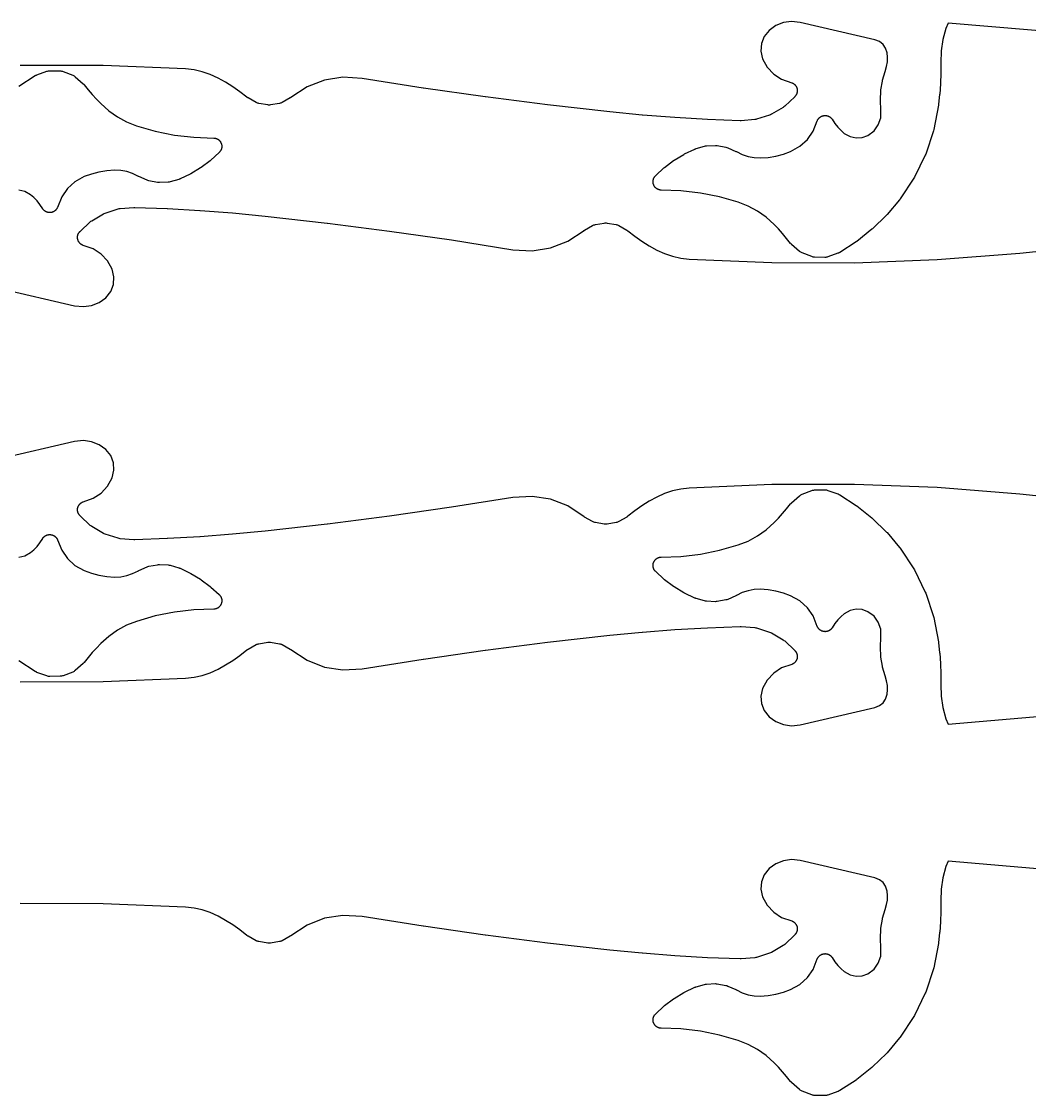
# Model space of a CAD drawing. Header units: metres. Extents: x 0 to 3000, y 0 to 1240.
# Drawn here: x 2278.6 to 2519.1, y 679.4 to 935.7 of the extents above; entities that cross this region are included whole.
import ezdxf

# ---------------------------------------------------------------- set-up
doc = ezdxf.new("R2010")
doc.units = ezdxf.units.M

msp = doc.modelspace()

# ---------------------------------------------------------------- linework, layer by layer
at = {"color": 1}
for points in [[(2539.44, 931.91), (2499.64, 935.31), (2499.13, 934.03), (2498.42, 931.37), (2498.01, 928.65), (2497.9, 925.82), (2497.91, 923.41), (2497.91, 923.34), (2497.82, 920.89), (2497.82, 920.82), (2497.65, 918.37), (2497.64, 918.3), (2497.39, 915.86), (2497.37, 915.78), (2497.36, 915.7), (2496.25, 909.88), (2496.18, 909.62), (2494.32, 904.03), (2494.22, 903.79), (2491.63, 898.49), (2491.5, 898.26), (2488.22, 893.33), (2488.21, 893.32), (2488.2, 893.3), (2488.15, 893.24), (2488.11, 893.17), (2488.09, 893.16), (2488.08, 893.15), (2485.08, 889.6), (2484.95, 889.46), (2481.62, 886.23), (2481.47, 886.1), (2477.85, 883.21), (2477.69, 883.1), (2473.79, 880.57), (2473.76, 880.56), (2473.73, 880.54), (2473.67, 880.51), (2473.62, 880.48), (2473.59, 880.46), (2473.56, 880.44), (2473.5, 880.42), (2473.44, 880.39), (2473.41, 880.38), (2473.38, 880.37), (2470.99, 879.51), (2470.82, 879.46), (2470.64, 879.42), (2470.46, 879.4), (2470.28, 879.4), (2467.82, 879.43), (2467.65, 879.44), (2467.47, 879.47), (2467.3, 879.51), (2467.14, 879.57), (2464.84, 880.45), (2464.67, 880.52), (2464.52, 880.61), (2464.37, 880.71), (2464.23, 880.82), (2462.33, 882.5), (2462.28, 882.55), (2462.23, 882.6), (2462.21, 882.62), (2462.19, 882.64), (2462.15, 882.69), (2462.1, 882.74), (2461.14, 883.93), (2460.17, 885.07), (2459.16, 886.18), (2458.16, 887.23), (2456.24, 888.95), (2454.19, 890.41), (2451.97, 891.61), (2449.6, 892.54), (2445.13, 893.82), (2440.56, 894.73), (2435.94, 895.27), (2431.19, 895.45), (2431.19, 895.45), (2431.19, 895.45), (2431.09, 895.45), (2431, 895.46), (2431, 895.46), (2430.99, 895.46), (2430.9, 895.48), (2430.81, 895.5), (2430.8, 895.5), (2430.8, 895.5), (2430.71, 895.53), (2430.62, 895.55), (2430.61, 895.55), (2430.61, 895.55), (2430.52, 895.59), (2430.43, 895.63), (2430.43, 895.63), (2430.43, 895.63), (2430.34, 895.67), (2430.26, 895.72), (2430.26, 895.72), (2430.26, 895.72), (2430.18, 895.77), (2430.1, 895.82), (2430.09, 895.82), (2430.09, 895.83), (2430.02, 895.89), (2429.94, 895.95), (2429.94, 895.95), (2429.94, 895.95), (2429.87, 896.02), (2429.8, 896.08), (2429.8, 896.08), (2429.8, 896.09), (2429.74, 896.16), (2429.68, 896.23), (2429.67, 896.23), (2429.67, 896.24), (2429.62, 896.32), (2429.56, 896.39), (2429.56, 896.4), (2429.56, 896.4), (2429.52, 896.48), (2429.47, 896.57), (2429.47, 896.57), (2429.47, 896.57), (2429.43, 896.66), (2429.39, 896.75), (2429.39, 896.75), (2429.39, 896.75), (2429.36, 896.84), (2429.33, 896.93), (2429.33, 896.94), (2429.33, 896.94), (2429.31, 897.03), (2429.29, 897.13), (2429.29, 897.13), (2429.29, 897.13), (2429.28, 897.23), (2429.27, 897.32), (2429.27, 897.32), (2429.27, 897.33), (2429.27, 897.42), (2429.27, 897.52), (2429.27, 897.52), (2429.27, 897.52), (2429.28, 897.62), (2429.28, 897.71), (2429.28, 897.71), (2429.28, 897.72), (2429.3, 897.81), (2429.32, 897.91), (2429.32, 897.91), (2429.32, 897.91), (2429.35, 898), (2429.37, 898.09), (2429.38, 898.1), (2429.38, 898.1), (2429.41, 898.19), (2429.45, 898.28), (2429.45, 898.28), (2429.45, 898.28), (2429.49, 898.37), (2429.54, 898.45), (2429.54, 898.45), (2429.54, 898.46), (2429.59, 898.53), (2429.64, 898.61), (2429.65, 898.62), (2429.65, 898.62), (2429.71, 898.69), (2429.77, 898.77), (2429.77, 898.77), (2429.77, 898.77), (2429.84, 898.84), (2429.9, 898.91), (2429.91, 898.91), (2429.91, 898.91), (2431.88, 900.73), (2432.03, 900.86), (2434.17, 902.47), (2434.33, 902.58), (2436.62, 903.97), (2436.8, 904.06), (2439.22, 905.22), (2439.28, 905.24), (2439.34, 905.27), (2439.37, 905.28), (2439.4, 905.29), (2439.47, 905.31), (2439.53, 905.33), (2441.58, 905.92), (2441.81, 905.97), (2442.04, 905.99), (2444.14, 906.09), (2444.37, 906.08), (2444.6, 906.05), (2446.67, 905.67), (2446.9, 905.61), (2447.11, 905.53), (2449.06, 904.67), (2449.11, 904.65), (2449.15, 904.63), (2450.57, 903.92), (2451.95, 903.46), (2453.37, 903.19), (2454.84, 903.12), (2456.7, 903.25), (2458.56, 903.56), (2460.38, 904.04), (2462.09, 904.66), (2464.29, 905.89), (2466.08, 907.52), (2467.46, 909.5), (2468.46, 911.99), (2468.47, 912.02), (2468.48, 912.04), (2468.51, 912.1), (2468.54, 912.17), (2468.55, 912.19), (2468.56, 912.22), (2468.6, 912.28), (2468.64, 912.34), (2468.65, 912.36), (2468.67, 912.39), (2468.71, 912.44), (2468.75, 912.5), (2468.77, 912.52), (2468.79, 912.54), (2468.84, 912.59), (2468.88, 912.64), (2468.9, 912.66), (2468.92, 912.68), (2468.97, 912.73), (2469.02, 912.78), (2469.05, 912.79), (2469.07, 912.81), (2469.13, 912.85), (2469.18, 912.9), (2469.21, 912.91), (2469.23, 912.93), (2469.29, 912.96), (2469.35, 913), (2469.37, 913.01), (2469.4, 913.03), (2469.46, 913.05), (2469.52, 913.09), (2469.55, 913.1), (2469.58, 913.11), (2469.64, 913.13), (2469.71, 913.15), (2469.74, 913.16), (2469.76, 913.17), (2469.83, 913.19), (2469.9, 913.2), (2469.93, 913.21), (2469.95, 913.21), (2470.02, 913.22), (2470.09, 913.23), (2470.12, 913.24), (2470.15, 913.24), (2470.22, 913.24), (2470.29, 913.25), (2470.32, 913.25), (2470.35, 913.25), (2470.41, 913.24), (2470.48, 913.24), (2470.51, 913.24), (2470.54, 913.23), (2470.61, 913.22), (2470.68, 913.21), (2470.71, 913.21), (2470.74, 913.2), (2470.8, 913.18), (2470.87, 913.17), (2470.9, 913.16), (2470.92, 913.15), (2470.99, 913.13), (2471.06, 913.1), (2471.08, 913.09), (2471.11, 913.08), (2471.17, 913.05), (2471.23, 913.02), (2471.26, 913.01), (2471.28, 913), (2471.34, 912.96), (2471.4, 912.92), (2471.43, 912.91), (2471.45, 912.89), (2471.51, 912.85), (2471.56, 912.81), (2471.58, 912.79), (2471.61, 912.77), (2471.66, 912.72), (2471.71, 912.68), (2471.73, 912.66), (2471.75, 912.64), (2471.8, 912.59), (2471.84, 912.54), (2471.86, 912.51), (2471.88, 912.49), (2471.92, 912.43), (2471.96, 912.38), (2471.98, 912.35), (2471.99, 912.33), (2472.65, 911.31), (2473.34, 910.44), (2474.12, 909.64), (2474.89, 908.98), (2476.27, 908.21), (2477.69, 907.88), (2479.13, 907.97), (2480.52, 908.47), (2481.98, 909.56), (2483.01, 911), (2483.58, 912.67), (2483.63, 914.69), (2483.5, 916.75), (2483.49, 916.98), (2483.6, 919.12), (2483.63, 919.35), (2483.98, 921.46), (2484.04, 921.69), (2484.64, 923.75), (2484.98, 924.94), (2485.16, 926.05), (2485.2, 927.16), (2485.1, 928.19), (2484.75, 929.32), (2484.15, 930.2), (2483.32, 930.87), (2482.17, 931.33), (2464.39, 935.45), (2462.29, 935.68), (2460.36, 935.41), (2458.54, 934.69), (2456.95, 933.55), (2455.77, 932.08), (2455.12, 930.4), (2454.99, 928.6), (2455.42, 926.77), (2456.52, 924.79), (2458.06, 923.14), (2459.95, 921.9), (2462.35, 921.06), (2462.43, 921.03), (2462.5, 921), (2462.52, 920.99), (2462.53, 920.99), (2462.61, 920.95), (2462.68, 920.91), (2462.69, 920.9), (2462.71, 920.9), (2462.78, 920.85), (2462.85, 920.81), (2462.86, 920.8), (2462.87, 920.79), (2462.93, 920.74), (2463, 920.68), (2463.01, 920.67), (2463.02, 920.66), (2463.08, 920.61), (2463.14, 920.55), (2463.15, 920.54), (2463.16, 920.53), (2463.21, 920.46), (2463.27, 920.4), (2463.28, 920.39), (2463.29, 920.38), (2463.33, 920.31), (2463.38, 920.24), (2463.39, 920.23), (2463.4, 920.21), (2463.44, 920.14), (2463.48, 920.07), (2463.48, 920.05), (2463.49, 920.04), (2463.52, 919.96), (2463.56, 919.89), (2463.56, 919.87), (2463.57, 919.86), (2463.59, 919.78), (2463.62, 919.7), (2463.62, 919.69), (2463.63, 919.67), (2463.64, 919.59), (2463.66, 919.51), (2463.66, 919.49), (2463.66, 919.48), (2463.67, 919.4), (2463.68, 919.31), (2463.68, 919.3), (2463.69, 919.29), (2463.69, 919.2), (2463.69, 919.12), (2463.69, 919.1), (2463.69, 919.09), (2463.68, 919.01), (2463.67, 918.92), (2463.67, 918.91), (2463.67, 918.89), (2463.65, 918.81), (2463.64, 918.73), (2463.63, 918.72), (2463.63, 918.7), (2463.61, 918.62), (2463.59, 918.54), (2463.58, 918.53), (2463.58, 918.51), (2463.54, 918.44), (2463.51, 918.36), (2463.51, 918.34), (2463.5, 918.33), (2463.46, 918.26), (2463.43, 918.18), (2463.42, 918.17), (2463.41, 918.16), (2463.36, 918.09), (2463.32, 918.02), (2463.31, 918.01), (2463.3, 917.99), (2463.25, 917.93), (2463.2, 917.86), (2463.19, 917.85), (2463.18, 917.84), (2463.12, 917.78), (2463.06, 917.72), (2460.67, 915.45), (2460.49, 915.31), (2460.31, 915.18), (2457.5, 913.53), (2457.3, 913.43), (2457.09, 913.35), (2453.99, 912.36), (2453.77, 912.3), (2453.55, 912.27), (2450.26, 911.99), (2450.24, 911.99), (2450.21, 911.99), (2450.14, 911.99), (2450.07, 911.99), (2450.04, 911.99), (2450.02, 911.99), (2442.27, 912.29), (2442.23, 912.29), (2434.49, 912.74), (2434.45, 912.74), (2426.72, 913.34), (2426.68, 913.34), (2418.96, 914.08), (2418.95, 914.08), (2418.93, 914.08), (2404.12, 915.76), (2404.09, 915.76), (2389.3, 917.66), (2389.27, 917.66), (2374.51, 919.78), (2374.48, 919.78), (2359.86, 922.1), (2355.27, 922.36), (2350.9, 921.68), (2346.78, 920.08), (2342.86, 917.5), (2342.8, 917.47), (2342.74, 917.43), (2340.81, 916.34), (2340.66, 916.26), (2340.5, 916.2), (2340.33, 916.15), (2340.17, 916.11), (2338.04, 915.75), (2337.82, 915.72), (2337.59, 915.72), (2337.37, 915.75), (2335.24, 916.11), (2335.07, 916.15), (2334.91, 916.2), (2334.75, 916.26), (2334.59, 916.34), (2332.67, 917.43), (2332.62, 917.46), (2332.58, 917.49), (2332.54, 917.51), (2332.5, 917.54), (2332.46, 917.57), (2332.42, 917.6), (2330.75, 918.9), (2329.06, 920.09), (2327.31, 921.19), (2325.52, 922.19), (2323.67, 923.04), (2321.76, 923.68), (2319.8, 924.12), (2317.77, 924.35), (2298.08, 925.17), (2278.35, 925.2)], [(2277.99, 920.22), (2281.9, 922.75), (2281.93, 922.76), (2281.95, 922.78), (2282.01, 922.81), (2282.07, 922.84), (2282.1, 922.86), (2282.13, 922.87), (2282.19, 922.9), (2282.24, 922.93), (2282.28, 922.94), (2282.31, 922.95), (2284.69, 923.8), (2284.87, 923.86), (2285.04, 923.89), (2285.22, 923.92), (2285.4, 923.92), (2287.86, 923.89), (2288.03, 923.87), (2288.21, 923.85), (2288.38, 923.81), (2288.55, 923.75), (2290.84, 922.87), (2291.01, 922.8), (2291.17, 922.71), (2291.31, 922.61), (2291.45, 922.5), (2293.35, 920.82), (2293.4, 920.77), (2293.45, 920.72), (2293.47, 920.7), (2293.49, 920.68), (2293.54, 920.63), (2293.58, 920.58), (2294.54, 919.39), (2295.51, 918.25), (2296.52, 917.14), (2297.53, 916.09), (2299.44, 914.37), (2301.5, 912.91), (2303.71, 911.71), (2306.08, 910.77), (2310.55, 909.5), (2315.12, 908.59), (2319.75, 908.04), (2324.49, 907.87), (2324.49, 907.87), (2324.5, 907.87), (2324.59, 907.86), (2324.68, 907.86), (2324.69, 907.86), (2324.69, 907.86), (2324.78, 907.84), (2324.88, 907.82), (2324.88, 907.82), (2324.88, 907.82), (2324.97, 907.79), (2325.07, 907.77), (2325.07, 907.77), (2325.07, 907.76), (2325.16, 907.73), (2325.25, 907.69), (2325.25, 907.69), (2325.25, 907.69), (2325.34, 907.65), (2325.42, 907.6), (2325.43, 907.6), (2325.43, 907.6), (2325.51, 907.55), (2325.59, 907.5), (2325.59, 907.49), (2325.59, 907.49), (2325.67, 907.43), (2325.74, 907.37), (2325.74, 907.37), (2325.75, 907.37), (2325.81, 907.3), (2325.88, 907.24), (2325.88, 907.23), (2325.89, 907.23), (2325.95, 907.16), (2326.01, 907.09), (2326.01, 907.08), (2326.01, 907.08), (2326.07, 907), (2326.12, 906.93), (2326.12, 906.92), (2326.12, 906.92), (2326.17, 906.84), (2326.21, 906.75), (2326.22, 906.75), (2326.22, 906.75), (2326.25, 906.66), (2326.29, 906.57), (2326.29, 906.57), (2326.29, 906.57), (2326.32, 906.48), (2326.35, 906.39), (2326.35, 906.38), (2326.35, 906.38), (2326.37, 906.29), (2326.39, 906.19), (2326.39, 906.19), (2326.39, 906.19), (2326.4, 906.09), (2326.41, 906), (2326.41, 906), (2326.41, 905.99), (2326.41, 905.9), (2326.42, 905.8), (2326.42, 905.8), (2326.42, 905.8), (2326.41, 905.7), (2326.4, 905.61), (2326.4, 905.6), (2326.4, 905.6), (2326.38, 905.51), (2326.36, 905.41), (2326.36, 905.41), (2326.36, 905.41), (2326.34, 905.32), (2326.31, 905.23), (2326.31, 905.22), (2326.31, 905.22), (2326.27, 905.13), (2326.24, 905.04), (2326.23, 905.04), (2326.23, 905.04), (2326.19, 904.95), (2326.15, 904.87), (2326.14, 904.87), (2326.14, 904.86), (2326.09, 904.78), (2326.04, 904.7), (2326.04, 904.7), (2326.04, 904.7), (2325.98, 904.63), (2325.92, 904.55), (2325.91, 904.55), (2325.91, 904.55), (2325.85, 904.48), (2325.78, 904.41), (2325.78, 904.41), (2325.78, 904.41), (2323.81, 902.59), (2323.65, 902.46), (2321.52, 900.85), (2321.35, 900.74), (2319.06, 899.35), (2318.89, 899.25), (2316.46, 898.1), (2316.4, 898.08), (2316.34, 898.05), (2316.31, 898.04), (2316.28, 898.03), (2316.22, 898.01), (2316.15, 897.99), (2314.1, 897.4), (2313.87, 897.35), (2313.64, 897.33), (2311.54, 897.23), (2311.31, 897.24), (2311.08, 897.27), (2309.01, 897.65), (2308.79, 897.71), (2308.57, 897.79), (2306.62, 898.65), (2306.58, 898.67), (2306.53, 898.69), (2305.11, 899.4), (2303.74, 899.86), (2302.32, 900.13), (2300.84, 900.2), (2298.98, 900.06), (2297.12, 899.76), (2295.3, 899.28), (2293.59, 898.66), (2291.39, 897.43), (2289.6, 895.8), (2288.22, 893.82), (2287.23, 891.33), (2287.22, 891.3), (2287.21, 891.28), (2287.17, 891.21), (2287.15, 891.15), (2287.13, 891.13), (2287.12, 891.1), (2287.08, 891.04), (2287.05, 890.98), (2287.03, 890.96), (2287.01, 890.93), (2286.97, 890.88), (2286.93, 890.82), (2286.91, 890.8), (2286.9, 890.78), (2286.85, 890.73), (2286.8, 890.68), (2286.78, 890.66), (2286.76, 890.63), (2286.71, 890.59), (2286.66, 890.54), (2286.64, 890.52), (2286.61, 890.51), (2286.56, 890.46), (2286.5, 890.42), (2286.48, 890.41), (2286.45, 890.39), (2286.39, 890.36), (2286.33, 890.32), (2286.31, 890.31), (2286.28, 890.29), (2286.22, 890.26), (2286.16, 890.23), (2286.13, 890.22), (2286.11, 890.21), (2286.04, 890.19), (2285.97, 890.17), (2285.95, 890.16), (2285.92, 890.15), (2285.85, 890.13), (2285.78, 890.12), (2285.76, 890.11), (2285.73, 890.1), (2285.66, 890.1), (2285.59, 890.08), (2285.56, 890.08), (2285.53, 890.08), (2285.46, 890.08), (2285.4, 890.07), (2285.37, 890.07), (2285.34, 890.07), (2285.27, 890.08), (2285.2, 890.08), (2285.17, 890.08), (2285.14, 890.08), (2285.07, 890.1), (2285, 890.11), (2284.98, 890.11), (2284.95, 890.12), (2284.88, 890.13), (2284.81, 890.15), (2284.79, 890.16), (2284.76, 890.17), (2284.69, 890.19), (2284.63, 890.21), (2284.6, 890.23), (2284.57, 890.24), (2284.51, 890.27), (2284.45, 890.3), (2284.42, 890.31), (2284.4, 890.32), (2284.34, 890.36), (2284.28, 890.4), (2284.26, 890.41), (2284.23, 890.43), (2284.18, 890.47), (2284.12, 890.51), (2284.1, 890.53), (2284.08, 890.55), (2284.03, 890.59), (2283.97, 890.64), (2283.95, 890.66), (2283.93, 890.68), (2283.89, 890.73), (2283.84, 890.78), (2283.82, 890.81), (2283.8, 890.83), (2283.76, 890.88), (2283.72, 890.94), (2283.71, 890.96), (2283.69, 890.99), (2283.03, 892.01), (2282.34, 892.88), (2281.57, 893.68), (2280.79, 894.34), (2279.41, 895.11), (2278, 895.44)], [(2273.52, 871.99), (2291.29, 867.86), (2293.39, 867.64), (2295.33, 867.91), (2297.14, 868.63), (2298.74, 869.77), (2299.91, 871.24), (2300.56, 872.92), (2300.69, 874.72), (2300.26, 876.55), (2299.16, 878.53), (2297.62, 880.18), (2295.73, 881.42), (2293.33, 882.26), (2293.26, 882.29), (2293.18, 882.32), (2293.16, 882.33), (2293.15, 882.33), (2293.08, 882.37), (2293, 882.41), (2292.99, 882.42), (2292.98, 882.42), (2292.91, 882.47), (2292.84, 882.51), (2292.83, 882.52), (2292.81, 882.53), (2292.75, 882.58), (2292.68, 882.63), (2292.67, 882.65), (2292.66, 882.65), (2292.6, 882.71), (2292.54, 882.77), (2292.53, 882.78), (2292.52, 882.79), (2292.47, 882.86), (2292.41, 882.92), (2292.41, 882.93), (2292.4, 882.94), (2292.35, 883.01), (2292.3, 883.08), (2292.29, 883.09), (2292.29, 883.11), (2292.25, 883.18), (2292.21, 883.25), (2292.2, 883.27), (2292.19, 883.28), (2292.16, 883.36), (2292.13, 883.43), (2292.12, 883.45), (2292.12, 883.46), (2292.09, 883.54), (2292.07, 883.62), (2292.06, 883.63), (2292.06, 883.65), (2292.04, 883.73), (2292.02, 883.81), (2292.02, 883.82), (2292.02, 883.84), (2292.01, 883.92), (2292, 884), (2292, 884.02), (2292, 884.03), (2292, 884.12), (2292, 884.2), (2292, 884.22), (2292, 884.23), (2292, 884.31), (2292.01, 884.4), (2292.01, 884.41), (2292.01, 884.43), (2292.03, 884.51), (2292.04, 884.59), (2292.05, 884.6), (2292.05, 884.62), (2292.08, 884.7), (2292.1, 884.78), (2292.1, 884.79), (2292.11, 884.81), (2292.14, 884.88), (2292.17, 884.96), (2292.18, 884.97), (2292.18, 884.99), (2292.22, 885.06), (2292.26, 885.14), (2292.27, 885.15), (2292.27, 885.16), (2292.32, 885.23), (2292.36, 885.3), (2292.37, 885.31), (2292.38, 885.33), (2292.43, 885.39), (2292.48, 885.46), (2292.49, 885.47), (2292.5, 885.48), (2292.56, 885.54), (2292.62, 885.6), (2295.02, 887.86), (2295.19, 888.01), (2295.38, 888.13), (2298.18, 889.79), (2298.38, 889.89), (2298.59, 889.97), (2301.69, 890.96), (2301.91, 891.02), (2302.13, 891.05), (2305.42, 891.32), (2305.44, 891.33), (2305.47, 891.33), (2305.54, 891.33), (2305.62, 891.33), (2305.64, 891.33), (2305.67, 891.33), (2313.41, 891.03), (2313.45, 891.03), (2321.19, 890.58), (2321.23, 890.58), (2328.96, 889.98), (2329, 889.98), (2336.72, 889.24), (2336.74, 889.24), (2336.75, 889.24), (2351.57, 887.56), (2351.6, 887.56), (2366.38, 885.66), (2366.41, 885.66), (2381.17, 883.54), (2381.2, 883.54), (2395.82, 881.22), (2400.41, 880.95), (2404.78, 881.64), (2408.91, 883.24), (2412.83, 885.82), (2412.88, 885.85), (2412.94, 885.89), (2414.87, 886.98), (2415.02, 887.06), (2415.18, 887.12), (2415.35, 887.17), (2415.52, 887.21), (2417.64, 887.57), (2417.87, 887.6), (2418.09, 887.6), (2418.32, 887.57), (2420.44, 887.21), (2420.61, 887.17), (2420.77, 887.12), (2420.93, 887.06), (2421.09, 886.98), (2423.02, 885.89), (2423.06, 885.86), (2423.1, 885.83), (2423.14, 885.81), (2423.18, 885.78), (2423.22, 885.75), (2423.26, 885.72), (2424.93, 884.42), (2426.63, 883.23), (2428.38, 882.13), (2430.16, 881.13), (2432.01, 880.28), (2433.92, 879.64), (2435.88, 879.2), (2437.92, 878.97), (2457.61, 878.15), (2477.34, 878.11), (2497.05, 878.87), (2516.74, 880.42), (2524.41, 881.22)], [(2524.41, 822.1), (2516.74, 822.9), (2497.05, 824.45), (2477.34, 825.2), (2457.61, 825.17), (2437.92, 824.35), (2435.88, 824.12), (2433.92, 823.68), (2432.01, 823.04), (2430.16, 822.19), (2428.38, 821.19), (2426.63, 820.09), (2424.93, 818.9), (2423.26, 817.6), (2423.22, 817.57), (2423.18, 817.54), (2423.14, 817.51), (2423.1, 817.49), (2423.06, 817.46), (2423.02, 817.43), (2421.09, 816.34), (2420.93, 816.26), (2420.77, 816.2), (2420.61, 816.15), (2420.44, 816.11), (2418.32, 815.75), (2418.09, 815.72), (2417.87, 815.72), (2417.64, 815.75), (2415.52, 816.11), (2415.35, 816.15), (2415.18, 816.2), (2415.02, 816.26), (2414.87, 816.34), (2412.94, 817.43), (2412.88, 817.47), (2412.83, 817.5), (2408.91, 820.08), (2404.78, 821.68), (2400.41, 822.36), (2395.82, 822.1), (2381.2, 819.78), (2381.17, 819.78), (2366.41, 817.66), (2366.38, 817.66), (2351.6, 815.76), (2351.57, 815.76), (2336.75, 814.08), (2336.74, 814.08), (2336.72, 814.08), (2329, 813.34), (2328.96, 813.34), (2321.23, 812.74), (2321.19, 812.74), (2313.45, 812.29), (2313.41, 812.29), (2305.67, 811.99), (2305.64, 811.99), (2305.62, 811.99), (2305.54, 811.99), (2305.47, 811.99), (2305.44, 811.99), (2305.42, 811.99), (2302.13, 812.27), (2301.91, 812.3), (2301.69, 812.36), (2298.59, 813.35), (2298.38, 813.43), (2298.18, 813.53), (2295.38, 815.18), (2295.19, 815.31), (2295.02, 815.45), (2292.62, 817.72), (2292.56, 817.78), (2292.5, 817.84), (2292.49, 817.85), (2292.48, 817.86), (2292.43, 817.93), (2292.38, 817.99), (2292.37, 818.01), (2292.36, 818.02), (2292.32, 818.09), (2292.27, 818.16), (2292.27, 818.17), (2292.26, 818.18), (2292.22, 818.26), (2292.18, 818.33), (2292.18, 818.34), (2292.17, 818.36), (2292.14, 818.44), (2292.11, 818.51), (2292.1, 818.53), (2292.1, 818.54), (2292.08, 818.62), (2292.05, 818.7), (2292.05, 818.72), (2292.04, 818.73), (2292.03, 818.81), (2292.01, 818.89), (2292.01, 818.91), (2292.01, 818.92), (2292, 819.01), (2292, 819.09), (2292, 819.1), (2292, 819.12), (2292, 819.2), (2292, 819.29), (2292, 819.3), (2292, 819.31), (2292.01, 819.4), (2292.02, 819.48), (2292.02, 819.49), (2292.02, 819.51), (2292.04, 819.59), (2292.06, 819.67), (2292.06, 819.69), (2292.07, 819.7), (2292.09, 819.78), (2292.12, 819.86), (2292.12, 819.87), (2292.13, 819.89), (2292.16, 819.96), (2292.19, 820.04), (2292.2, 820.05), (2292.21, 820.07), (2292.25, 820.14), (2292.29, 820.21), (2292.29, 820.23), (2292.3, 820.24), (2292.35, 820.31), (2292.4, 820.38), (2292.41, 820.39), (2292.41, 820.4), (2292.47, 820.46), (2292.52, 820.53), (2292.53, 820.54), (2292.54, 820.55), (2292.6, 820.61), (2292.66, 820.66), (2292.67, 820.67), (2292.68, 820.68), (2292.75, 820.74), (2292.81, 820.79), (2292.83, 820.8), (2292.84, 820.81), (2292.91, 820.85), (2292.98, 820.9), (2292.99, 820.9), (2293, 820.91), (2293.08, 820.95), (2293.15, 820.99), (2293.16, 820.99), (2293.18, 821), (2293.26, 821.03), (2293.33, 821.06), (2295.73, 821.9), (2297.62, 823.14), (2299.16, 824.79), (2300.26, 826.77), (2300.69, 828.6), (2300.56, 830.4), (2299.91, 832.08), (2298.74, 833.55), (2297.14, 834.69), (2295.33, 835.41), (2293.39, 835.68), (2291.29, 835.45), (2273.52, 831.33)], [(2278.35, 778.11), (2298.08, 778.15), (2317.77, 778.97), (2319.8, 779.2), (2321.76, 779.64), (2323.67, 780.28), (2325.52, 781.13), (2327.31, 782.13), (2329.06, 783.23), (2330.75, 784.42), (2332.42, 785.72), (2332.46, 785.75), (2332.5, 785.78), (2332.54, 785.81), (2332.58, 785.83), (2332.62, 785.86), (2332.67, 785.89), (2334.59, 786.98), (2334.75, 787.06), (2334.91, 787.12), (2335.07, 787.17), (2335.24, 787.21), (2337.37, 787.57), (2337.59, 787.6), (2337.82, 787.6), (2338.04, 787.57), (2340.17, 787.21), (2340.33, 787.17), (2340.5, 787.12), (2340.66, 787.06), (2340.81, 786.98), (2342.74, 785.89), (2342.8, 785.85), (2342.86, 785.82), (2346.78, 783.24), (2350.9, 781.64), (2355.27, 780.95), (2359.86, 781.22), (2374.48, 783.54), (2374.51, 783.54), (2389.27, 785.66), (2389.3, 785.66), (2404.09, 787.56), (2404.12, 787.56), (2418.93, 789.24), (2418.95, 789.24), (2418.96, 789.24), (2426.68, 789.98), (2426.72, 789.98), (2434.45, 790.58), (2434.49, 790.58), (2442.23, 791.03), (2442.27, 791.03), (2450.02, 791.33), (2450.04, 791.33), (2450.07, 791.33), (2450.14, 791.33), (2450.21, 791.33), (2450.24, 791.33), (2450.26, 791.32), (2453.55, 791.05), (2453.77, 791.02), (2453.99, 790.96), (2457.09, 789.97), (2457.3, 789.89), (2457.5, 789.79), (2460.31, 788.13), (2460.49, 788.01), (2460.67, 787.86), (2463.06, 785.6), (2463.12, 785.54), (2463.18, 785.48), (2463.19, 785.47), (2463.2, 785.46), (2463.25, 785.39), (2463.3, 785.33), (2463.31, 785.31), (2463.32, 785.3), (2463.36, 785.23), (2463.41, 785.16), (2463.42, 785.15), (2463.43, 785.14), (2463.46, 785.06), (2463.5, 784.99), (2463.51, 784.97), (2463.51, 784.96), (2463.54, 784.88), (2463.58, 784.81), (2463.58, 784.79), (2463.59, 784.78), (2463.61, 784.7), (2463.63, 784.62), (2463.63, 784.6), (2463.64, 784.59), (2463.65, 784.51), (2463.67, 784.43), (2463.67, 784.41), (2463.67, 784.4), (2463.68, 784.31), (2463.69, 784.23), (2463.69, 784.22), (2463.69, 784.2), (2463.69, 784.12), (2463.69, 784.03), (2463.68, 784.02), (2463.68, 784), (2463.67, 783.92), (2463.66, 783.84), (2463.66, 783.82), (2463.66, 783.81), (2463.64, 783.73), (2463.63, 783.65), (2463.62, 783.63), (2463.62, 783.62), (2463.59, 783.54), (2463.57, 783.46), (2463.56, 783.45), (2463.56, 783.43), (2463.52, 783.36), (2463.49, 783.28), (2463.48, 783.27), (2463.48, 783.25), (2463.44, 783.18), (2463.4, 783.11), (2463.39, 783.09), (2463.38, 783.08), (2463.33, 783.01), (2463.29, 782.94), (2463.28, 782.93), (2463.27, 782.92), (2463.21, 782.86), (2463.16, 782.79), (2463.15, 782.78), (2463.14, 782.77), (2463.08, 782.71), (2463.02, 782.65), (2463.01, 782.65), (2463, 782.63), (2462.93, 782.58), (2462.87, 782.53), (2462.86, 782.52), (2462.85, 782.51), (2462.78, 782.47), (2462.71, 782.42), (2462.69, 782.42), (2462.68, 782.41), (2462.61, 782.37), (2462.53, 782.33), (2462.52, 782.33), (2462.5, 782.32), (2462.43, 782.29), (2462.35, 782.26), (2459.95, 781.42), (2458.06, 780.18), (2456.52, 778.53), (2455.42, 776.55), (2454.99, 774.72), (2455.12, 772.92), (2455.77, 771.24), (2456.95, 769.77), (2458.54, 768.63), (2460.36, 767.91), (2462.29, 767.64), (2464.39, 767.86), (2482.17, 771.99), (2483.32, 772.45), (2484.15, 773.12), (2484.75, 774), (2485.1, 775.13), (2485.2, 776.16), (2485.16, 777.27), (2484.98, 778.37), (2484.64, 779.57), (2484.04, 781.63), (2483.98, 781.86), (2483.63, 783.97), (2483.6, 784.2), (2483.49, 786.34), (2483.5, 786.57), (2483.63, 788.62), (2483.58, 790.65), (2483.01, 792.32), (2481.98, 793.75), (2480.52, 794.85), (2479.13, 795.35), (2477.69, 795.44), (2476.27, 795.11), (2474.89, 794.34), (2474.12, 793.68), (2473.34, 792.88), (2472.65, 792.01), (2471.99, 790.99), (2471.98, 790.96), (2471.96, 790.94), (2471.92, 790.88), (2471.88, 790.83), (2471.86, 790.81), (2471.84, 790.78), (2471.8, 790.73), (2471.75, 790.68), (2471.73, 790.66), (2471.71, 790.64), (2471.66, 790.59), (2471.61, 790.55), (2471.58, 790.53), (2471.56, 790.51), (2471.51, 790.47), (2471.45, 790.43), (2471.43, 790.41), (2471.4, 790.4), (2471.34, 790.36), (2471.28, 790.32), (2471.26, 790.31), (2471.23, 790.3), (2471.17, 790.27), (2471.11, 790.24), (2471.08, 790.23), (2471.06, 790.21), (2470.99, 790.19), (2470.92, 790.17), (2470.9, 790.16), (2470.87, 790.15), (2470.8, 790.13), (2470.74, 790.12), (2470.71, 790.11), (2470.68, 790.11), (2470.61, 790.1), (2470.54, 790.08), (2470.51, 790.08), (2470.48, 790.08), (2470.41, 790.08), (2470.35, 790.07), (2470.32, 790.07), (2470.29, 790.07), (2470.22, 790.08), (2470.15, 790.08), (2470.12, 790.08), (2470.09, 790.08), (2470.02, 790.1), (2469.95, 790.1), (2469.93, 790.11), (2469.9, 790.12), (2469.83, 790.13), (2469.76, 790.15), (2469.74, 790.16), (2469.71, 790.17), (2469.64, 790.19), (2469.58, 790.21), (2469.55, 790.22), (2469.52, 790.23), (2469.46, 790.26), (2469.4, 790.29), (2469.37, 790.31), (2469.35, 790.32), (2469.29, 790.36), (2469.23, 790.39), (2469.21, 790.41), (2469.18, 790.42), (2469.13, 790.46), (2469.07, 790.51), (2469.05, 790.52), (2469.02, 790.54), (2468.97, 790.59), (2468.92, 790.63), (2468.9, 790.66), (2468.88, 790.68), (2468.84, 790.73), (2468.79, 790.78), (2468.77, 790.8), (2468.75, 790.82), (2468.71, 790.88), (2468.67, 790.93), (2468.65, 790.96), (2468.64, 790.98), (2468.6, 791.04), (2468.56, 791.1), (2468.55, 791.13), (2468.54, 791.15), (2468.51, 791.21), (2468.48, 791.28), (2468.47, 791.3), (2468.46, 791.33), (2467.46, 793.82), (2466.08, 795.8), (2464.29, 797.43), (2462.09, 798.66), (2460.38, 799.28), (2458.56, 799.76), (2456.7, 800.06), (2454.84, 800.2), (2453.37, 800.13), (2451.95, 799.86), (2450.57, 799.4), (2449.15, 798.69), (2449.11, 798.67), (2449.06, 798.65), (2447.11, 797.79), (2446.9, 797.71), (2446.67, 797.65), (2444.6, 797.27), (2444.37, 797.24), (2444.14, 797.23), (2442.04, 797.33), (2441.81, 797.35), (2441.58, 797.4), (2439.53, 797.99), (2439.47, 798.01), (2439.4, 798.03), (2439.37, 798.04), (2439.34, 798.05), (2439.28, 798.08), (2439.22, 798.1), (2436.8, 799.25), (2436.62, 799.35), (2434.33, 800.74), (2434.17, 800.85), (2432.03, 802.46), (2431.88, 802.59), (2429.91, 804.41), (2429.91, 804.41), (2429.9, 804.41), (2429.84, 804.48), (2429.77, 804.55), (2429.77, 804.55), (2429.77, 804.55), (2429.71, 804.63), (2429.65, 804.7), (2429.65, 804.7), (2429.64, 804.7), (2429.59, 804.78), (2429.54, 804.86), (2429.54, 804.87), (2429.54, 804.87), (2429.49, 804.95), (2429.45, 805.04), (2429.45, 805.04), (2429.45, 805.04), (2429.41, 805.13), (2429.38, 805.22), (2429.38, 805.22), (2429.37, 805.23), (2429.35, 805.32), (2429.32, 805.41), (2429.32, 805.41), (2429.32, 805.41), (2429.3, 805.51), (2429.28, 805.6), (2429.28, 805.6), (2429.28, 805.61), (2429.28, 805.7), (2429.27, 805.8), (2429.27, 805.8), (2429.27, 805.8), (2429.27, 805.9), (2429.27, 805.99), (2429.27, 806), (2429.27, 806), (2429.28, 806.09), (2429.29, 806.19), (2429.29, 806.19), (2429.29, 806.19), (2429.31, 806.29), (2429.33, 806.38), (2429.33, 806.38), (2429.33, 806.39), (2429.36, 806.48), (2429.39, 806.57), (2429.39, 806.57), (2429.39, 806.57), (2429.43, 806.66), (2429.47, 806.75), (2429.47, 806.75), (2429.47, 806.75), (2429.52, 806.84), (2429.56, 806.92), (2429.56, 806.92), (2429.56, 806.93), (2429.62, 807), (2429.67, 807.08), (2429.67, 807.08), (2429.68, 807.09), (2429.74, 807.16), (2429.8, 807.23), (2429.8, 807.23), (2429.8, 807.24), (2429.87, 807.3), (2429.94, 807.37), (2429.94, 807.37), (2429.94, 807.37), (2430.02, 807.43), (2430.09, 807.49), (2430.09, 807.49), (2430.1, 807.5), (2430.18, 807.55), (2430.26, 807.6), (2430.26, 807.6), (2430.26, 807.6), (2430.34, 807.65), (2430.43, 807.69), (2430.43, 807.69), (2430.43, 807.69), (2430.52, 807.73), (2430.61, 807.76), (2430.61, 807.77), (2430.62, 807.77), (2430.71, 807.79), (2430.8, 807.82), (2430.8, 807.82), (2430.81, 807.82), (2430.9, 807.84), (2430.99, 807.86), (2431, 807.86), (2431, 807.86), (2431.09, 807.86), (2431.19, 807.87), (2431.19, 807.87), (2431.19, 807.87), (2435.94, 808.04), (2440.56, 808.59), (2445.13, 809.5), (2449.6, 810.77), (2451.97, 811.71), (2454.19, 812.91), (2456.24, 814.37), (2458.16, 816.09), (2459.16, 817.14), (2460.17, 818.25), (2461.14, 819.39), (2462.1, 820.58), (2462.15, 820.63), (2462.19, 820.68), (2462.21, 820.7), (2462.23, 820.72), (2462.28, 820.77), (2462.33, 820.82), (2464.23, 822.5), (2464.37, 822.61), (2464.52, 822.71), (2464.67, 822.8), (2464.84, 822.87), (2467.14, 823.75), (2467.3, 823.81), (2467.47, 823.85), (2467.65, 823.87), (2467.82, 823.89), (2470.28, 823.92), (2470.46, 823.92), (2470.64, 823.89), (2470.82, 823.86), (2470.99, 823.8), (2473.38, 822.95), (2473.41, 822.94), (2473.44, 822.93), (2473.5, 822.9), (2473.5, 822.9), (2473.56, 822.87), (2473.59, 822.86), (2473.62, 822.84), (2473.67, 822.81), (2473.73, 822.78), (2473.76, 822.76), (2473.79, 822.75), (2477.69, 820.22), (2477.85, 820.11), (2481.47, 817.22), (2481.62, 817.09), (2484.95, 813.86), (2485.08, 813.72), (2488.08, 810.17), (2488.09, 810.16), (2488.11, 810.14), (2488.15, 810.08), (2488.2, 810.02), (2488.21, 810), (2488.22, 809.99), (2491.5, 805.06), (2491.63, 804.83), (2494.22, 799.53), (2494.32, 799.29), (2496.18, 793.69), (2496.25, 793.44), (2497.36, 787.62), (2497.37, 787.54), (2497.39, 787.46), (2497.64, 785.02), (2497.65, 784.95), (2497.82, 782.5), (2497.82, 782.43), (2497.91, 779.98), (2497.91, 779.91), (2497.9, 777.5), (2498.01, 774.67), (2498.42, 771.95), (2499.13, 769.29), (2499.64, 768.01), (2539.44, 771.41)], [(2278, 807.88), (2279.41, 808.21), (2280.79, 808.98), (2281.57, 809.64), (2282.34, 810.44), (2283.03, 811.31), (2283.69, 812.33), (2283.71, 812.35), (2283.72, 812.38), (2283.76, 812.43), (2283.8, 812.49), (2283.82, 812.51), (2283.84, 812.54), (2283.89, 812.59), (2283.93, 812.64), (2283.95, 812.66), (2283.97, 812.68), (2284.03, 812.72), (2284.08, 812.77), (2284.1, 812.79), (2284.12, 812.81), (2284.18, 812.85), (2284.23, 812.89), (2284.26, 812.91), (2284.28, 812.92), (2284.34, 812.96), (2284.4, 813), (2284.42, 813.01), (2284.45, 813.02), (2284.51, 813.05), (2284.57, 813.08), (2284.6, 813.09), (2284.63, 813.1), (2284.69, 813.13), (2284.76, 813.15), (2284.79, 813.16), (2284.81, 813.17), (2284.88, 813.18), (2284.95, 813.2), (2284.98, 813.21), (2285, 813.21), (2285.07, 813.22), (2285.14, 813.23), (2285.17, 813.24), (2285.2, 813.24), (2285.27, 813.24), (2285.34, 813.25), (2285.37, 813.25), (2285.4, 813.25), (2285.46, 813.24), (2285.53, 813.24), (2285.56, 813.24), (2285.59, 813.23), (2285.66, 813.22), (2285.73, 813.21), (2285.76, 813.21), (2285.78, 813.2), (2285.85, 813.19), (2285.92, 813.17), (2285.95, 813.16), (2285.97, 813.15), (2286.04, 813.13), (2286.11, 813.11), (2286.13, 813.1), (2286.16, 813.09), (2286.22, 813.05), (2286.28, 813.03), (2286.31, 813.01), (2286.33, 813), (2286.39, 812.96), (2286.45, 812.93), (2286.48, 812.91), (2286.5, 812.9), (2286.56, 812.85), (2286.61, 812.81), (2286.64, 812.79), (2286.66, 812.78), (2286.71, 812.73), (2286.76, 812.68), (2286.78, 812.66), (2286.8, 812.64), (2286.85, 812.59), (2286.9, 812.54), (2286.91, 812.52), (2286.93, 812.5), (2286.97, 812.44), (2287.01, 812.39), (2287.03, 812.36), (2287.05, 812.34), (2287.08, 812.28), (2287.12, 812.22), (2287.13, 812.19), (2287.15, 812.17), (2287.17, 812.1), (2287.21, 812.04), (2287.22, 812.02), (2287.23, 811.99), (2288.22, 809.5), (2289.6, 807.52), (2291.39, 805.89), (2293.59, 804.66), (2295.3, 804.04), (2297.12, 803.56), (2298.98, 803.25), (2300.84, 803.12), (2302.32, 803.19), (2303.74, 803.46), (2305.11, 803.92), (2306.53, 804.63), (2306.58, 804.65), (2306.62, 804.67), (2308.57, 805.53), (2308.79, 805.61), (2309.01, 805.67), (2311.08, 806.05), (2311.31, 806.08), (2311.54, 806.09), (2313.64, 805.99), (2313.87, 805.97), (2314.1, 805.92), (2316.15, 805.33), (2316.22, 805.31), (2316.28, 805.29), (2316.31, 805.28), (2316.34, 805.27), (2316.4, 805.24), (2316.46, 805.22), (2318.89, 804.06), (2319.06, 803.97), (2321.35, 802.58), (2321.52, 802.47), (2323.65, 800.86), (2323.81, 800.73), (2325.78, 798.91), (2325.78, 798.91), (2325.78, 798.91), (2325.85, 798.84), (2325.91, 798.77), (2325.91, 798.77), (2325.92, 798.77), (2325.98, 798.69), (2326.04, 798.62), (2326.04, 798.62), (2326.04, 798.61), (2326.09, 798.53), (2326.14, 798.46), (2326.14, 798.45), (2326.15, 798.45), (2326.19, 798.37), (2326.23, 798.28), (2326.23, 798.28), (2326.24, 798.28), (2326.27, 798.19), (2326.31, 798.1), (2326.31, 798.1), (2326.31, 798.09), (2326.34, 798), (2326.36, 797.91), (2326.36, 797.91), (2326.36, 797.91), (2326.38, 797.81), (2326.4, 797.72), (2326.4, 797.71), (2326.4, 797.71), (2326.41, 797.62), (2326.42, 797.52), (2326.42, 797.52), (2326.42, 797.52), (2326.41, 797.42), (2326.41, 797.33), (2326.41, 797.32), (2326.41, 797.32), (2326.4, 797.23), (2326.39, 797.13), (2326.39, 797.13), (2326.39, 797.13), (2326.37, 797.03), (2326.35, 796.94), (2326.35, 796.94), (2326.35, 796.93), (2326.32, 796.84), (2326.29, 796.75), (2326.29, 796.75), (2326.29, 796.75), (2326.25, 796.66), (2326.22, 796.57), (2326.22, 796.57), (2326.21, 796.57), (2326.17, 796.48), (2326.12, 796.4), (2326.12, 796.4), (2326.12, 796.39), (2326.07, 796.32), (2326.01, 796.24), (2326.01, 796.23), (2326.01, 796.23), (2325.95, 796.16), (2325.89, 796.09), (2325.88, 796.08), (2325.88, 796.08), (2325.81, 796.02), (2325.75, 795.95), (2325.74, 795.95), (2325.74, 795.95), (2325.67, 795.89), (2325.59, 795.83), (2325.59, 795.82), (2325.59, 795.82), (2325.51, 795.77), (2325.43, 795.72), (2325.43, 795.72), (2325.42, 795.72), (2325.34, 795.67), (2325.25, 795.63), (2325.25, 795.63), (2325.25, 795.63), (2325.16, 795.59), (2325.07, 795.55), (2325.07, 795.55), (2325.07, 795.55), (2324.97, 795.53), (2324.88, 795.5), (2324.88, 795.5), (2324.88, 795.5), (2324.78, 795.48), (2324.69, 795.46), (2324.69, 795.46), (2324.68, 795.46), (2324.59, 795.45), (2324.5, 795.45), (2324.49, 795.45), (2324.49, 795.45), (2319.75, 795.27), (2315.12, 794.73), (2310.55, 793.82), (2306.08, 792.54), (2303.71, 791.61), (2301.5, 790.41), (2299.44, 788.95), (2297.53, 787.23), (2296.52, 786.18), (2295.51, 785.07), (2294.54, 783.93), (2293.58, 782.74), (2293.54, 782.69), (2293.49, 782.64), (2293.47, 782.62), (2293.45, 782.6), (2293.4, 782.55), (2293.35, 782.5), (2291.45, 780.82), (2291.31, 780.71), (2291.17, 780.61), (2291.01, 780.52), (2290.84, 780.45), (2288.55, 779.57), (2288.38, 779.51), (2288.21, 779.47), (2288.03, 779.44), (2287.86, 779.43), (2285.4, 779.4), (2285.22, 779.4), (2285.04, 779.42), (2284.87, 779.46), (2284.69, 779.51), (2282.31, 780.37), (2282.28, 780.38), (2282.24, 780.39), (2282.19, 780.42), (2282.19, 780.42), (2282.13, 780.44), (2282.1, 780.46), (2282.07, 780.48), (2282.01, 780.51), (2281.95, 780.54), (2281.93, 780.56), (2281.9, 780.57), (2277.99, 783.1)], [(2539.44, 731.91), (2499.64, 735.31), (2499.13, 734.03), (2498.42, 731.37), (2498.01, 728.65), (2497.9, 725.82), (2497.91, 723.41), (2497.91, 723.34), (2497.82, 720.89), (2497.82, 720.82), (2497.65, 718.37), (2497.64, 718.3), (2497.39, 715.86), (2497.37, 715.78), (2497.36, 715.7), (2496.25, 709.88), (2496.18, 709.62), (2494.32, 704.03), (2494.22, 703.79), (2491.63, 698.49), (2491.5, 698.26), (2488.22, 693.33), (2488.21, 693.32), (2488.2, 693.3), (2488.15, 693.24), (2488.11, 693.17), (2488.09, 693.16), (2488.08, 693.15), (2485.08, 689.6), (2484.95, 689.46), (2481.62, 686.23), (2481.47, 686.1), (2477.85, 683.21), (2477.69, 683.1), (2473.79, 680.57), (2473.76, 680.56), (2473.73, 680.54), (2473.67, 680.51), (2473.62, 680.48), (2473.59, 680.46), (2473.56, 680.44), (2473.5, 680.42), (2473.44, 680.39), (2473.41, 680.38), (2473.38, 680.37), (2470.99, 679.51), (2470.82, 679.46), (2470.64, 679.42), (2470.46, 679.4), (2470.28, 679.4), (2467.82, 679.43), (2467.65, 679.44), (2467.47, 679.47), (2467.3, 679.51), (2467.14, 679.57), (2464.84, 680.45), (2464.67, 680.52), (2464.52, 680.61), (2464.37, 680.71), (2464.23, 680.82), (2462.33, 682.5), (2462.28, 682.55), (2462.23, 682.6), (2462.21, 682.62), (2462.19, 682.64), (2462.15, 682.69), (2462.1, 682.74), (2461.14, 683.93), (2460.17, 685.07), (2459.16, 686.18), (2458.16, 687.23), (2456.24, 688.95), (2454.19, 690.41), (2451.97, 691.61), (2449.6, 692.54), (2445.13, 693.82), (2440.56, 694.73), (2435.94, 695.27), (2431.19, 695.45), (2431.19, 695.45), (2431.19, 695.45), (2431.09, 695.45), (2431, 695.46), (2431, 695.46), (2430.99, 695.46), (2430.9, 695.48), (2430.81, 695.5), (2430.8, 695.5), (2430.8, 695.5), (2430.71, 695.53), (2430.62, 695.55), (2430.61, 695.55), (2430.61, 695.55), (2430.52, 695.59), (2430.43, 695.63), (2430.43, 695.63), (2430.43, 695.63), (2430.34, 695.67), (2430.26, 695.72), (2430.26, 695.72), (2430.26, 695.72), (2430.18, 695.77), (2430.1, 695.82), (2430.09, 695.82), (2430.09, 695.83), (2430.02, 695.89), (2429.94, 695.95), (2429.94, 695.95), (2429.94, 695.95), (2429.87, 696.02), (2429.8, 696.08), (2429.8, 696.08), (2429.8, 696.09), (2429.74, 696.16), (2429.68, 696.23), (2429.67, 696.23), (2429.67, 696.24), (2429.62, 696.32), (2429.56, 696.39), (2429.56, 696.4), (2429.56, 696.4), (2429.52, 696.48), (2429.47, 696.57), (2429.47, 696.57), (2429.47, 696.57), (2429.43, 696.66), (2429.39, 696.75), (2429.39, 696.75), (2429.39, 696.75), (2429.36, 696.84), (2429.33, 696.93), (2429.33, 696.94), (2429.33, 696.94), (2429.31, 697.03), (2429.29, 697.13), (2429.29, 697.13), (2429.29, 697.13), (2429.28, 697.23), (2429.27, 697.32), (2429.27, 697.32), (2429.27, 697.33), (2429.27, 697.42), (2429.27, 697.52), (2429.27, 697.52), (2429.27, 697.52), (2429.28, 697.62), (2429.28, 697.71), (2429.28, 697.71), (2429.28, 697.72), (2429.3, 697.81), (2429.32, 697.91), (2429.32, 697.91), (2429.32, 697.91), (2429.35, 698), (2429.37, 698.09), (2429.38, 698.1), (2429.38, 698.1), (2429.41, 698.19), (2429.45, 698.28), (2429.45, 698.28), (2429.45, 698.28), (2429.49, 698.37), (2429.54, 698.45), (2429.54, 698.45), (2429.54, 698.46), (2429.59, 698.53), (2429.64, 698.61), (2429.65, 698.62), (2429.65, 698.62), (2429.71, 698.69), (2429.77, 698.77), (2429.77, 698.77), (2429.77, 698.77), (2429.84, 698.84), (2429.9, 698.91), (2429.91, 698.91), (2429.91, 698.91), (2431.88, 700.73), (2432.03, 700.86), (2434.17, 702.47), (2434.33, 702.58), (2436.62, 703.97), (2436.8, 704.06), (2439.22, 705.22), (2439.28, 705.24), (2439.34, 705.27), (2439.37, 705.28), (2439.4, 705.29), (2439.47, 705.31), (2439.53, 705.33), (2441.58, 705.92), (2441.81, 705.97), (2442.04, 705.99), (2444.14, 706.09), (2444.37, 706.08), (2444.6, 706.05), (2446.67, 705.67), (2446.9, 705.61), (2447.11, 705.53), (2449.06, 704.67), (2449.11, 704.65), (2449.15, 704.63), (2450.57, 703.92), (2451.95, 703.46), (2453.37, 703.19), (2454.84, 703.12), (2456.7, 703.25), (2458.56, 703.56), (2460.38, 704.04), (2462.09, 704.66), (2464.29, 705.89), (2466.08, 707.52), (2467.46, 709.5), (2468.46, 711.99), (2468.47, 712.02), (2468.48, 712.04), (2468.51, 712.1), (2468.54, 712.17), (2468.55, 712.19), (2468.56, 712.22), (2468.6, 712.28), (2468.64, 712.34), (2468.65, 712.36), (2468.67, 712.39), (2468.71, 712.44), (2468.75, 712.5), (2468.77, 712.52), (2468.79, 712.54), (2468.84, 712.59), (2468.88, 712.64), (2468.9, 712.66), (2468.92, 712.68), (2468.97, 712.73), (2469.02, 712.78), (2469.05, 712.79), (2469.07, 712.81), (2469.13, 712.85), (2469.18, 712.9), (2469.21, 712.91), (2469.23, 712.93), (2469.29, 712.96), (2469.35, 713), (2469.37, 713.01), (2469.4, 713.03), (2469.46, 713.05), (2469.52, 713.09), (2469.55, 713.1), (2469.58, 713.11), (2469.64, 713.13), (2469.71, 713.15), (2469.74, 713.16), (2469.76, 713.17), (2469.83, 713.19), (2469.9, 713.2), (2469.93, 713.21), (2469.95, 713.21), (2470.02, 713.22), (2470.09, 713.23), (2470.12, 713.24), (2470.15, 713.24), (2470.22, 713.24), (2470.29, 713.25), (2470.32, 713.25), (2470.35, 713.25), (2470.41, 713.24), (2470.48, 713.24), (2470.51, 713.24), (2470.54, 713.23), (2470.61, 713.22), (2470.68, 713.21), (2470.71, 713.21), (2470.74, 713.2), (2470.8, 713.18), (2470.87, 713.17), (2470.9, 713.16), (2470.92, 713.15), (2470.99, 713.13), (2471.06, 713.1), (2471.08, 713.09), (2471.11, 713.08), (2471.17, 713.05), (2471.23, 713.02), (2471.26, 713.01), (2471.28, 713), (2471.34, 712.96), (2471.4, 712.92), (2471.43, 712.91), (2471.45, 712.89), (2471.51, 712.85), (2471.56, 712.81), (2471.58, 712.79), (2471.61, 712.77), (2471.66, 712.72), (2471.71, 712.68), (2471.73, 712.66), (2471.75, 712.64), (2471.8, 712.59), (2471.84, 712.54), (2471.86, 712.51), (2471.88, 712.49), (2471.92, 712.43), (2471.96, 712.38), (2471.98, 712.35), (2471.99, 712.33), (2472.65, 711.31), (2473.34, 710.44), (2474.12, 709.64), (2474.89, 708.98), (2476.27, 708.21), (2477.69, 707.88), (2479.13, 707.97), (2480.52, 708.47), (2481.98, 709.56), (2483.01, 711), (2483.58, 712.67), (2483.63, 714.69), (2483.5, 716.75), (2483.49, 716.98), (2483.6, 719.12), (2483.63, 719.35), (2483.98, 721.46), (2484.04, 721.69), (2484.64, 723.75), (2484.98, 724.94), (2485.16, 726.05), (2485.2, 727.16), (2485.1, 728.19), (2484.75, 729.32), (2484.15, 730.2), (2483.32, 730.87), (2482.17, 731.33), (2464.39, 735.45), (2462.29, 735.68), (2460.36, 735.41), (2458.54, 734.69), (2456.95, 733.55), (2455.77, 732.08), (2455.12, 730.4), (2454.99, 728.6), (2455.42, 726.77), (2456.52, 724.79), (2458.06, 723.14), (2459.95, 721.9), (2462.35, 721.06), (2462.43, 721.03), (2462.5, 721), (2462.52, 720.99), (2462.53, 720.99), (2462.61, 720.95), (2462.68, 720.91), (2462.69, 720.9), (2462.71, 720.9), (2462.78, 720.85), (2462.85, 720.81), (2462.86, 720.8), (2462.87, 720.79), (2462.93, 720.74), (2463, 720.68), (2463.01, 720.67), (2463.02, 720.66), (2463.08, 720.61), (2463.14, 720.55), (2463.15, 720.54), (2463.16, 720.53), (2463.21, 720.46), (2463.27, 720.4), (2463.28, 720.39), (2463.29, 720.38), (2463.33, 720.31), (2463.38, 720.24), (2463.39, 720.23), (2463.4, 720.21), (2463.44, 720.14), (2463.48, 720.07), (2463.48, 720.05), (2463.49, 720.04), (2463.52, 719.96), (2463.56, 719.89), (2463.56, 719.87), (2463.57, 719.86), (2463.59, 719.78), (2463.62, 719.7), (2463.62, 719.69), (2463.63, 719.67), (2463.64, 719.59), (2463.66, 719.51), (2463.66, 719.49), (2463.66, 719.48), (2463.67, 719.4), (2463.68, 719.31), (2463.68, 719.3), (2463.69, 719.29), (2463.69, 719.2), (2463.69, 719.12), (2463.69, 719.1), (2463.69, 719.09), (2463.68, 719.01), (2463.67, 718.92), (2463.67, 718.91), (2463.67, 718.89), (2463.65, 718.81), (2463.64, 718.73), (2463.63, 718.72), (2463.63, 718.7), (2463.61, 718.62), (2463.59, 718.54), (2463.58, 718.53), (2463.58, 718.51), (2463.54, 718.44), (2463.51, 718.36), (2463.51, 718.34), (2463.5, 718.33), (2463.46, 718.26), (2463.43, 718.18), (2463.42, 718.17), (2463.41, 718.16), (2463.36, 718.09), (2463.32, 718.02), (2463.31, 718.01), (2463.3, 717.99), (2463.25, 717.93), (2463.2, 717.86), (2463.19, 717.85), (2463.18, 717.84), (2463.12, 717.78), (2463.06, 717.72), (2460.67, 715.45), (2460.49, 715.31), (2460.31, 715.18), (2457.5, 713.53), (2457.3, 713.43), (2457.09, 713.35), (2453.99, 712.36), (2453.77, 712.3), (2453.55, 712.27), (2450.26, 711.99), (2450.24, 711.99), (2450.21, 711.99), (2450.14, 711.99), (2450.07, 711.99), (2450.04, 711.99), (2450.02, 711.99), (2442.27, 712.29), (2442.23, 712.29), (2434.49, 712.74), (2434.45, 712.74), (2426.72, 713.34), (2426.68, 713.34), (2418.96, 714.08), (2418.95, 714.08), (2418.93, 714.08), (2404.12, 715.76), (2404.09, 715.76), (2389.3, 717.66), (2389.27, 717.66), (2374.51, 719.78), (2374.48, 719.78), (2359.86, 722.1), (2355.27, 722.36), (2350.9, 721.68), (2346.78, 720.08), (2342.86, 717.5), (2342.8, 717.47), (2342.74, 717.43), (2340.81, 716.34), (2340.66, 716.26), (2340.5, 716.2), (2340.33, 716.15), (2340.17, 716.11), (2338.04, 715.75), (2337.82, 715.72), (2337.59, 715.72), (2337.37, 715.75), (2335.24, 716.11), (2335.07, 716.15), (2334.91, 716.2), (2334.75, 716.26), (2334.59, 716.34), (2332.67, 717.43), (2332.62, 717.46), (2332.58, 717.49), (2332.54, 717.51), (2332.5, 717.54), (2332.46, 717.57), (2332.42, 717.6), (2330.75, 718.9), (2329.06, 720.09), (2327.31, 721.19), (2325.52, 722.19), (2323.67, 723.04), (2321.76, 723.68), (2319.8, 724.12), (2317.77, 724.35), (2298.08, 725.17), (2278.35, 725.2)]]:
    msp.add_lwpolyline(points, dxfattribs=at)

doc.saveas('drawing.dxf')
